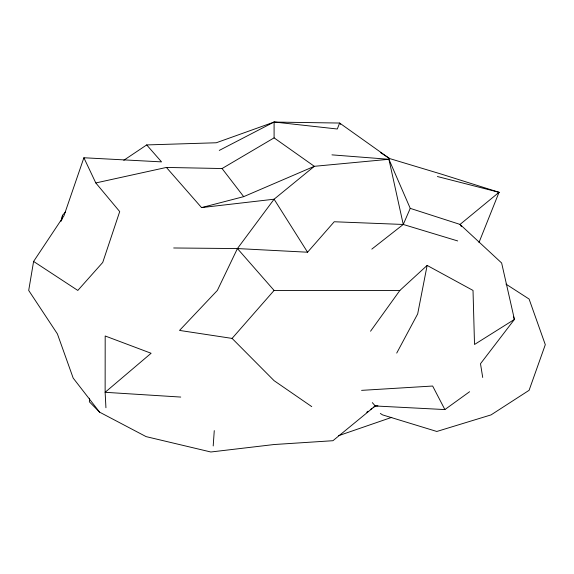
<?xml version="1.0" encoding="UTF-8"?>
<svg xmlns="http://www.w3.org/2000/svg" width="574" height="574" viewBox="0 0 574 574"><rect width="100%" height="100%" fill="white"/><g stroke="black" fill="none" stroke-linecap="round" stroke-linejoin="round"><path stroke-width="0.86" d="M89.558 398.241L89.365 401.807L99.603 412.161L146.105 436.62L210.837 451.996L274.092 444.527L332.934 440.71L375.252 405.976L377.936 405.832M213.198 445.955L214.267 430.622M61.87 219.734L62.516 215.322L65.479 211.971M123.776 160.29L146.693 144.928L161.538 161.882L83.89 157.757L63.936 215.824L33.601 261.443L28.7 290.437L57.4 333.889L73.185 378.087L99.603 412.161M331.951 154.865L388.921 159.292L410.238 208.362L460.054 224.42L501.64 263L514.426 319.417L474.519 344.479L473.019 290.437L427.135 265.425L417.678 313.906L396.727 353.082M61.023 221.342L62.516 215.322M478.981 242.537L499.043 192.304L440.997 174.008L389.574 158.546L380.627 152.662M371.816 249.123L403.257 224.463L410.238 208.362M457.686 240.937L403.257 224.463L388.921 159.292L314.33 166.309L274.092 199.207L237.428 248.564L217.345 290.437L179.533 330.423L232.09 338.409L274.092 380.677L311.747 406.622M370.546 331.22L399.877 290.437L427.135 265.425M232.09 338.409L274.092 290.437L399.877 290.437M173.678 247.982L237.428 248.564L307.564 252.216L334.226 221.758L403.257 224.463M497.744 193.495L499.043 192.304L437.395 176.527M499.043 192.304L460.054 224.42L461.46 226.673M366.721 412.276L368.142 411.228M370.273 409.649L371.701 408.602M373.122 407.554L375.252 405.976L444.879 409.571L469.589 391.726M83.89 157.757L95.801 182.948L166.403 167.436L222.066 168.534L274.092 137.868L274.092 122.004L337.304 129.007L339.636 123.044L389.574 158.546M219.268 150.424L274.092 122.004M166.403 167.436L201.553 207.594L243.692 196.645L314.33 166.309L274.092 137.868M338.617 435.666L391.791 417.334M201.553 207.594L274.092 199.207L307.564 252.216M361.584 390.363L432.645 386.029L444.879 409.571M146.693 144.928L216.269 142.768L274.092 122.068L339.636 123.044L340.569 124.321M180.738 397.065L105.135 392.3L105.186 335.984L151.106 353.261L105.135 392.3L105.932 407.741M505.974 284.108L529.099 299.054L545.3 344.68L529.099 390.306L491.057 414.894L436.814 431.469L382.578 414.894L380.34 413.445M33.601 261.443L77.813 290.437L102.739 262.433L119.708 211.584L95.801 182.948M237.428 248.564L274.092 290.437M372.311 402.618L375.252 405.976M222.066 168.534L243.692 196.645M513.515 316.934L514.426 319.417L480.495 363.722L482.712 377.462"/></g></svg>
